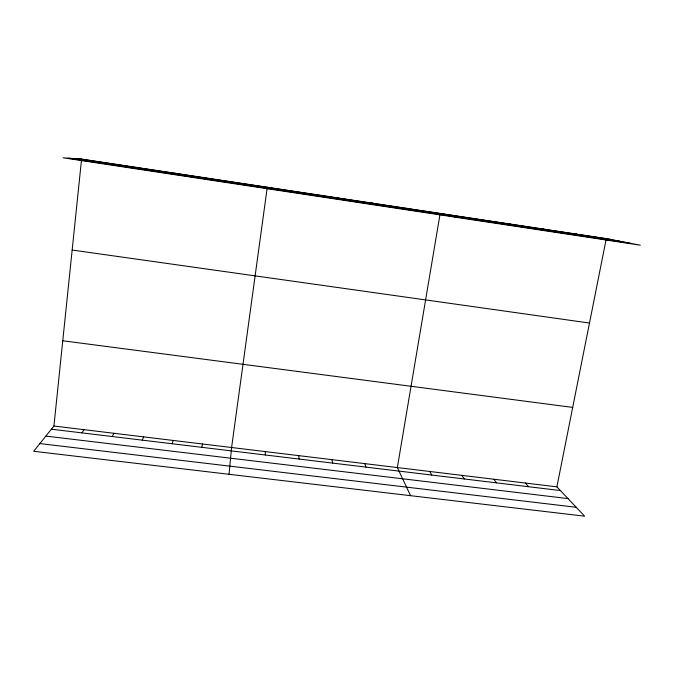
<?xml version="1.0" encoding="UTF-8"?>
<svg xmlns="http://www.w3.org/2000/svg" width="674" height="674" viewBox="0 0 674 674"><rect width="100%" height="100%" fill="white"/><g stroke="black" fill="none" stroke-linecap="round" stroke-linejoin="round"><path stroke-width="1.01" d="M229.034 474.294L231.595 447.519L267.131 188.248M53.928 426.027L556.893 486.855L584.653 516.191L33.7 451.277L53.928 426.027L81.478 160.1M556.893 486.855L606.086 239.624M201.804 447.325L202.486 443.998M172.131 443.753L173.167 440.451M142.256 440.147L143.663 436.878M112.179 436.525L113.957 433.289M81.891 432.868L84.039 429.675M205.587 178.062L206.252 177.97M174.347 173.328L175.417 173.302M142.888 168.559L144.362 168.593M111.202 163.757L113.08 163.849M39.867 443.585L576.228 507.286M51.392 429.195L560.389 490.554M45.866 436.086L567.988 498.583M62.758 340.758L572.698 407.408M72.16 250.046L589.489 323.04M79.279 158.921L610.56 239.43M74.258 158.575L619.853 241.233M68.782 158.196L629.946 243.188M573.591 233.651L577.475 234.417M540.632 228.654L544.129 229.362M507.412 223.616L510.504 224.273M473.932 218.544L476.619 219.134M458.354 217.643L440.173 213.431L397.348 467.562L410.567 495.676M406.152 208.274L408.006 208.738M371.854 203.076L373.286 203.472M337.27 197.827L338.272 198.173M302.415 192.545L302.98 192.823M525.459 483.056L528.601 486.721M493.798 479.222L496.578 482.862M461.892 475.364L464.31 478.97M267.275 187.22L268.21 188.855M429.742 471.48L431.79 475.052M364.71 463.611L365.99 467.116M331.819 459.634L332.703 463.105M298.666 455.624L299.155 459.061M265.261 451.588L265.354 454.984M81.579 159.072L63.137 157.809L640.3 245.193L606.288 238.604L81.579 159.072"/></g></svg>
